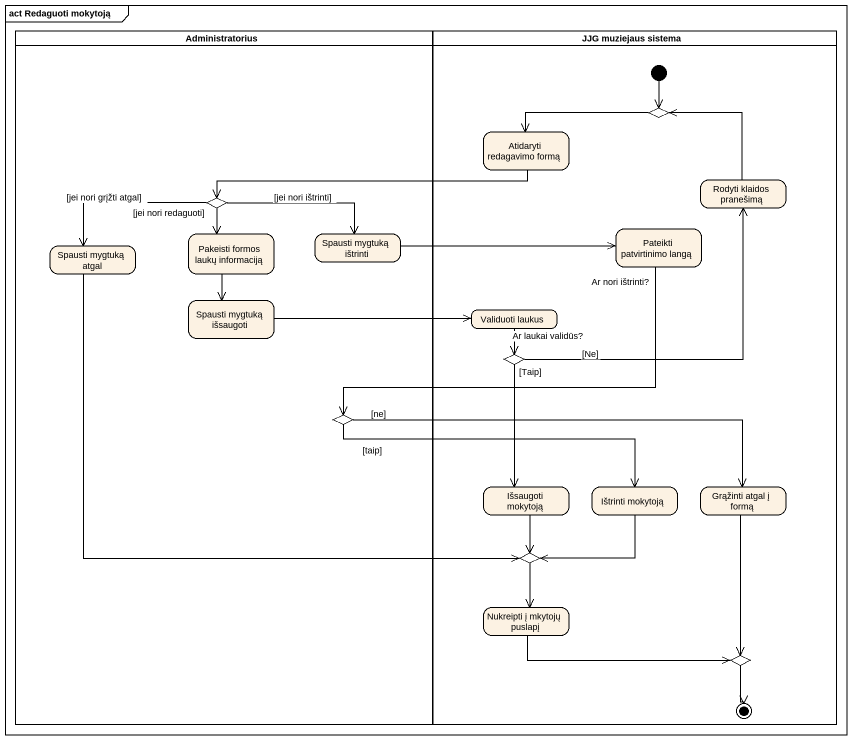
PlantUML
@startuml
mainframe act Redaguoti mokytoją
hide empty description
state Administratorius <<partition>> {
  state choice2 <<choice>>
  state "Spausti mygtuką atgal" as Spausti_mygtuką_atgal
  state "Pakeisti formos laukų informaciją" as Pakeisti_formos_laukų
  state "Spausti mygtuką ištrinti" as Spausti_mygtuką_ištrinti
  state "Spausti mygtuką išsaugoti" as Spausti_mygtuką_išsaugoti
  state choice4 <<choice>>
}
state "JJG muziejaus sistema" as JJG_muziejaus_sistema <<partition>> {
  state "Atidaryti redagavimo formą" as Atidaryti_redagavimo_formą
  state choice1 <<choice>>
  state "Rodyti klaidos pranešimą" as Rodyti_klaidos_pranešimą
  state "Pateikti patvirtinimo langą" as Pateikti_patvirtinimo_langą
  state "Validuoti laukus" as Validuoti_laukus
  state choice3 <<choice>>
  state "Išsaugoti mokytoją" as Išsaugoti_mokytoją
  state "Ištrinti mokytoją" as Ištrinti_mokytoją
  state "Grąžinti atgal į formą" as Grąžinti_atgal_į_formą
  state choice5 <<choice>>
  state "Nukreipti į mkytojų puslapį" as Nukreipti_į_mkytojų_puslapį
  state choice6 <<choice>>
  [*] --> choice1
  choice6 --> [*]
}
Atidaryti_redagavimo_formą -left-> choice2
choice1 -left-> Atidaryti_redagavimo_formą
choice2 -left-> Spausti_mygtuką_atgal : [jei nori grįžti atgal]
choice2 --> Pakeisti_formos_laukų : [jei nori redaguoti]
choice2 -right-> Spausti_mygtuką_ištrinti : [jei nori ištrinti]
Rodyti_klaidos_pranešimą -up-> choice1
Spausti_mygtuką_atgal --> choice5
Pakeisti_formos_laukų --> Spausti_mygtuką_išsaugoti
Spausti_mygtuką_ištrinti -right-> Pateikti_patvirtinimo_langą
Pateikti_patvirtinimo_langą -left-> choice4 : Ar nori ištrinti?
Spausti_mygtuką_išsaugoti -right-> Validuoti_laukus
Validuoti_laukus --> choice3 : Ar laukai validūs?
choice3 -up-> Rodyti_klaidos_pranešimą : [Ne]
choice3 --> Išsaugoti_mokytoją : [Taip]
choice4 -right-> Ištrinti_mokytoją : [taip]
choice4 -right-> Grąžinti_atgal_į_formą : [ne]
Išsaugoti_mokytoją --> choice5
Ištrinti_mokytoją -left-> choice5
Grąžinti_atgal_į_formą --> choice6
choice5 --> Nukreipti_į_mkytojų_puslapį
Nukreipti_į_mkytojų_puslapį -right-> choice6
@enduml
